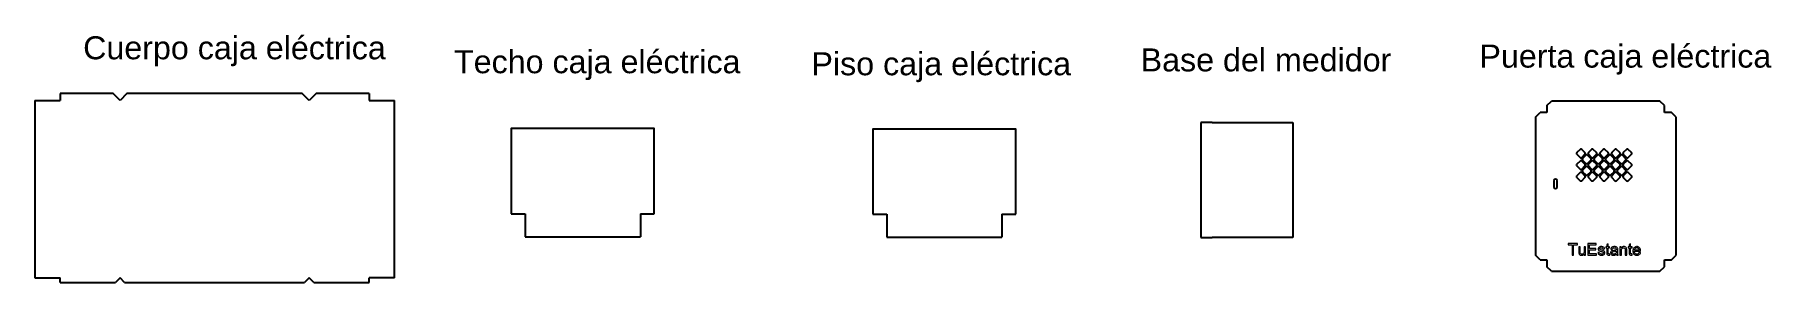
# Model space of a CAD drawing. Header units: millimetres. Extents: x 678 to 4443, y 1308 to 1846.
import ezdxf

# ---------------------------------------------------------------- set-up
doc = ezdxf.new("R2010")
doc.units = ezdxf.units.MM
doc.styles.get("Standard").update_dxf_attribs({"font": 'arial.ttf'})

# ---------------------------------------------------------------- blocks, each defined once
blk = doc.blocks.new('*U1')
at = {"color": 0}
blk.add_lwpolyline([(1.8, -8.8), (8.8, -1.8, 0.414214), (8.8, 1.8), (1.8, 8.8, 0.414214), (-1.8, 8.8), (-8.8, 1.8, 0.414214), (-8.8, -1.8), (-1.8, -8.8, 0.414214)], format="xyb", close=True, dxfattribs=at)
blk = doc.blocks.new('*U2')
at = {"color": 0, "linetype": 'ByBlock', "lineweight": -2, "transparency": 16777216}
for p in [(0, 50.4264), (25.2132, 50.4264), (50.4264, 50.4264), (75.6396, 50.4264), (100.8528, 50.4264), (0, 25.2132), (0, 0), (25.2132, 25.2132), (25.2132, 0), (50.4264, 25.2132), (50.4264, 0), (75.6396, 25.2132), (75.6396, 0), (100.8528, 25.2132), (100.8528, 0)]:
    blk.add_blockref('*U1', p, dxfattribs=at)
blk = doc.blocks.new('*U3')
at = {"color": 0}
blk.add_lwpolyline([(1.8, -8.8), (8.8, -1.8, 0.414214), (8.8, 1.8), (1.8, 8.8, 0.414214), (-1.8, 8.8), (-8.8, 1.8, 0.414214), (-8.8, -1.8), (-1.8, -8.8, 0.414214)], format="xyb", close=True, dxfattribs=at)
blk = doc.blocks.new('*U4')
at = {"color": 0, "linetype": 'ByBlock', "lineweight": -2, "transparency": 16777216}
for p in [(0, 25.2132), (0, 0), (25.2132, 25.2132), (25.2132, 0), (50.4264, 25.2132), (50.4264, 0), (75.6396, 25.2132), (75.6396, 0)]:
    blk.add_blockref('*U3', p, dxfattribs=at)

msp = doc.modelspace()

# ---------------------------------------------------------------- linework, layer by layer
for p, q in [((677.7, 1702.8), (732.7, 1702.8)), ((732.7, 1717.8), (732.7, 1702.8)), ((862.7, 1702.8), (847.7, 1717.8)), ((877.7, 1717.8), (862.7, 1702.8)), ((1272.7, 1702.8), (1257.7, 1717.8)), ((1287.7, 1717.8), (1272.7, 1702.8)), ((1402.7, 1717.8), (1402.7, 1702.8)), ((1402.7, 1702.8), (1457.7, 1702.8)), ((3956.5, 1691.8), (3966.5, 1701.8)), ((4211.5, 1691.8), (4201.5, 1701.8)), ((3931.5, 1666.8), (3941.5, 1676.8)), ((3956.5, 1676.8), (3941.5, 1676.8)), ((3956.5, 1691.8), (3956.5, 1676.8)), ((4211.5, 1676.8), (4211.5, 1691.8)), ((4226.5, 1676.8), (4211.5, 1676.8)), ((4236.5, 1666.8), (4226.5, 1676.8)), ((3215.7, 1655.5), (3205.7, 1655.5)), ((3205.7, 1655.5), (3205.7, 1405.5)), ((3230.7, 1655.5), (3215.7, 1655.5)), ((3230.7, 1655.5), (3380.7, 1655.5)), ((3380.7, 1655.5), (3395.7, 1655.5)), ((3395.7, 1655.5), (3405.7, 1655.5)), ((3405.7, 1655.5), (3405.7, 1405.5)), ((1711, 1456.9), (1741, 1456.9)), ((1741, 1456.9), (1741, 1406.9)), ((1991, 1456.9), (1991, 1406.9)), ((1991, 1456.9), (2021, 1456.9)), ((2494.9, 1456), (2524.9, 1456)), ((2524.9, 1456), (2524.9, 1406)), ((2774.9, 1456), (2774.9, 1406)), ((2774.9, 1456), (2804.9, 1456)), ((3205.7, 1405.5), (3215.7, 1405.5)), ((3215.7, 1405.5), (3230.7, 1405.5)), ((3380.7, 1405.5), (3230.7, 1405.5)), ((3395.7, 1405.5), (3380.7, 1405.5)), ((3405.7, 1405.5), (3395.7, 1405.5)), ((3941.5, 1356.8), (3931.5, 1366.8)), ((3941.5, 1356.8), (3956.5, 1356.8)), ((3956.5, 1356.8), (3956.5, 1341.8)), ((4211.5, 1341.8), (4211.5, 1356.8)), ((4211.5, 1356.8), (4226.5, 1356.8)), ((4226.5, 1356.8), (4236.5, 1366.8)), ((677.7, 1317.8), (732.7, 1317.8)), ((732.7, 1307.8), (732.7, 1317.8)), ((732.7, 1307.8), (732.7, 1317.8)), ((862.7, 1317.8), (852.7, 1307.8)), ((872.7, 1307.8), (862.7, 1317.8)), ((1272.7, 1317.8), (1262.7, 1307.8)), ((1282.7, 1307.8), (1272.7, 1317.8)), ((1402.7, 1307.8), (1402.7, 1317.8)), ((1457.7, 1317.8), (1402.7, 1317.8)), ((3966.5, 1331.8), (3956.5, 1341.8)), ((4201.5, 1331.8), (4211.5, 1341.8))]:
    msp.add_line(p, q)
at = {"lineweight": 0}
for p, q in [((4097.6, 1372), (4094.3, 1372)), ((4097.9, 1370.5), (4094.5, 1370.5)), ((4101, 1374.8), (4101, 1377.4)), ((4103, 1375.1), (4103, 1377.6)), ((4150.7, 1382.9), (4150.7, 1385.5)), ((4152.2, 1382.9), (4152.2, 1385.5))]:
    msp.add_line(p, q, dxfattribs=at)
for points in [[(677.7, 1702.8), (677.7, 1317.8)], [(847.7, 1717.8), (732.7, 1717.8)], [(1257.7, 1717.8), (877.7, 1717.8)], [(1402.7, 1717.8), (1287.7, 1717.8)], [(1457.7, 1317.8), (1457.7, 1702.8)], [(4201.5, 1701.8), (3966.5, 1701.8)], [(3931.5, 1666.8), (3931.5, 1366.8)], [(4236.5, 1366.8), (4236.5, 1666.8)], [(2021, 1456.9), (2021, 1641.9), (1711, 1641.9), (1711, 1456.9)], [(2804.9, 1456), (2804.9, 1641), (2494.9, 1641), (2494.9, 1456)], [(3971.5, 1529.3), (3971.5, 1514.3)], [(3978.5, 1514.3), (3978.5, 1529.3)], [(1741, 1406.9), (1991, 1406.9)], [(2524.9, 1406), (2774.9, 1406)], [(3966.5, 1331.8), (4201.5, 1331.8)], [(732.7, 1307.8), (852.7, 1307.8)], [(872.7, 1307.8), (1262.7, 1307.8)], [(1282.7, 1307.8), (1402.7, 1307.8)]]:
    msp.add_lwpolyline(points)
for points in [[(4022.5, 1392), (4002.7, 1392), (4002.7, 1389), (4011, 1389), (4011, 1367), (4014.3, 1367), (4014.3, 1389), (4022.5, 1389)], [(4063.5, 1392), (4045.4, 1392), (4045.4, 1367), (4064, 1367), (4064, 1369.9), (4048.7, 1369.9), (4048.7, 1378.4), (4062.5, 1378.4), (4062.5, 1381.4), (4048.7, 1381.4), (4048.7, 1389), (4063.5, 1389)]]:
    msp.add_lwpolyline(points, close=True, dxfattribs=at)
for points in [[(4028.5, 1385.1), (4025.5, 1385.1), (4025.5, 1373.9), (4025.5, 1373.9), (4025.5, 1372.2), (4025.7, 1371), (4026, 1369.9), (4026.6, 1368.8)], [(4026.6, 1368.8), (4027.4, 1368), (4028.7, 1367.2), (4028.9, 1367.1), (4030.2, 1366.7), (4031.7, 1366.6), (4033, 1366.7), (4034.3, 1367.1), (4035.4, 1367.7), (4036.5, 1368.5), (4037.4, 1369.7)], [(4032.3, 1369.2), (4031.2, 1369.4), (4030, 1369.9), (4029.3, 1370.5), (4028.7, 1371.8), (4028.7, 1372), (4028.6, 1373.2), (4028.5, 1375.1), (4028.5, 1385.1)], [(4034.9, 1369.9), (4033.7, 1369.4), (4032.3, 1369.2)], [(4040.1, 1385.1), (4037.1, 1385.1), (4037.1, 1375.4), (4037.1, 1374.5), (4036.9, 1373), (4036.6, 1371.9), (4036, 1370.8), (4034.9, 1369.9)], [(4037.4, 1369.7), (4037.4, 1367), (4040.1, 1367), (4040.1, 1385.1)], [(4070, 1372.9), (4067, 1372.4), (4067.2, 1371.5), (4067.7, 1370.1), (4068.4, 1369)], [(4074.2, 1385.5), (4072.9, 1385.4), (4071.5, 1385.2), (4070.8, 1384.9), (4069.6, 1384.3), (4068.9, 1383.7), (4068.1, 1382.5), (4067.7, 1381.7), (4067.5, 1380.3), (4067.7, 1379.2), (4068.2, 1377.9), (4069, 1376.9), (4070.2, 1376.2), (4070.5, 1376), (4071.6, 1375.6), (4073, 1375.1), (4074.8, 1374.7), (4075.5, 1374.5), (4077.1, 1374), (4078, 1373.6), (4078.4, 1373.2), (4078.9, 1372), (4078.7, 1371.1), (4077.9, 1370), (4077.5, 1369.7), (4076.3, 1369.3), (4074.7, 1369.1)], [(4068.4, 1369), (4069.4, 1368), (4069.4, 1368), (4070.4, 1367.4), (4071.7, 1366.9), (4073.1, 1366.7), (4074.7, 1366.6), (4075.9, 1366.6), (4077.3, 1366.9), (4078.6, 1367.3), (4079.1, 1367.6), (4080.3, 1368.4), (4081.1, 1369.4), (4081.3, 1369.6), (4081.9, 1370.9), (4082, 1372.3), (4081.9, 1373.7), (4081.3, 1374.9), (4080.5, 1375.8), (4079.3, 1376.6), (4079, 1376.7), (4077.9, 1377), (4076.5, 1377.5), (4074.7, 1378), (4072.9, 1378.5), (4072, 1378.8), (4072, 1378.8), (4070.8, 1379.6), (4070.5, 1380.6), (4070.5, 1381.2), (4071.4, 1382.3), (4071.6, 1382.4), (4072.7, 1382.8), (4074.4, 1383)], [(4074.7, 1369.1), (4074, 1369.2), (4072.6, 1369.5), (4071.5, 1370.1), (4071.2, 1370.4), (4070.4, 1371.4), (4070, 1372.9)], [(4080.3, 1383.2), (4080.2, 1383.3), (4079.3, 1384.2), (4077.9, 1384.9), (4077.1, 1385.2), (4075.7, 1385.4), (4074.2, 1385.5)], [(4074.4, 1383), (4074.6, 1383), (4076, 1382.8), (4077.2, 1382.2), (4077.9, 1381.4), (4078.4, 1380), (4081.3, 1380.4), (4081.3, 1380.6), (4080.9, 1382.1), (4080.3, 1383.2)], [(4074.4, 1383), (4074.6, 1383), (4076, 1382.8), (4077.2, 1382.2), (4077.9, 1381.4), (4078.4, 1380), (4081.3, 1380.4), (4081.3, 1380.6), (4080.9, 1382.1), (4080.3, 1383.2)], [(4089.3, 1391.4), (4086.2, 1389.6), (4086.2, 1385.1), (4084, 1385.1), (4084, 1382.7), (4086.2, 1382.7), (4086.2, 1372.3), (4086.3, 1371.2), (4086.4, 1369.6), (4086.6, 1368.7)], [(4086.6, 1368.7), (4086.9, 1368.2), (4087.9, 1367.3), (4088.9, 1366.9), (4090.5, 1366.7), (4091.3, 1366.8), (4092.8, 1367), (4092.4, 1369.7)], [(4091, 1369.6), (4090, 1369.8), (4089.5, 1370.4), (4089.4, 1370.6), (4089.3, 1372.1), (4089.3, 1382.7), (4092.4, 1382.7), (4092.4, 1385.1), (4089.3, 1385.1), (4089.3, 1391.4)], [(4092.4, 1369.7), (4091, 1369.6)], [(4097.8, 1376.6), (4096.5, 1376), (4095.8, 1375.3), (4095, 1374.2), (4094.5, 1373.2), (4094.4, 1372)], [(4094.5, 1370.5), (4094.5, 1370.3), (4095.1, 1369.1), (4095.9, 1368), (4096.4, 1367.7), (4097.6, 1367.1), (4098.9, 1366.7), (4100.5, 1366.6), (4101.2, 1366.6), (4102.6, 1366.8), (4103.9, 1367.2), (4104.8, 1367.6), (4105.9, 1368.3)], [(4096.2, 1383.1), (4095.9, 1382.6), (4095.3, 1381.4), (4094.9, 1379.9), (4097.9, 1379.5), (4098, 1379.9), (4098.6, 1381.3), (4099.4, 1382.2), (4099.7, 1382.4), (4100.9, 1382.8), (4102.6, 1383)], [(4103, 1385.5), (4101.6, 1385.5), (4100.2, 1385.2), (4098.9, 1384.9), (4098.4, 1384.7), (4097.2, 1384), (4096.2, 1383.1)], [(4097.6, 1372), (4098, 1373.3), (4098.1, 1373.5), (4099.2, 1374.3), (4100.3, 1374.6), (4101, 1374.8)], [(4101, 1377.4), (4099.9, 1377.2), (4098.7, 1377), (4097.8, 1376.6)], [(4101.2, 1369), (4101.1, 1369), (4099.6, 1369.2), (4098.5, 1369.8), (4097.9, 1370.5)], [(4104, 1369.6), (4102.7, 1369.1), (4101.2, 1369)], [(4102.6, 1383), (4103.7, 1382.9), (4105, 1382.6), (4106.1, 1381.9), (4106.1, 1381.9), (4106.7, 1380.9), (4106.9, 1379.3), (4106.9, 1378.5), (4106, 1378.2), (4104.7, 1377.9), (4103.2, 1377.7), (4103, 1377.6)], [(4107.2, 1369.2), (4107.3, 1368.3), (4107.8, 1367), (4111, 1367), (4110.6, 1367.8), (4110.2, 1369.2), (4110.2, 1369.8), (4110.1, 1370.9), (4110, 1372.5), (4110, 1374.6), (4110, 1378.7), (4110, 1380.4), (4109.9, 1381.5), (4109.6, 1382.4), (4108.9, 1383.6), (4108.2, 1384.3), (4106.8, 1385), (4106, 1385.2), (4104.6, 1385.4), (4103, 1385.5)], [(4103, 1375.1), (4104.6, 1375.4), (4105.9, 1375.7), (4106.9, 1376.1)], [(4106.9, 1376.1), (4106.9, 1375), (4106.9, 1374.6), (4106.8, 1373), (4106.4, 1371.9), (4106.4, 1371.7), (4105.6, 1370.6), (4104.4, 1369.8), (4104, 1369.6)], [(4105.9, 1368.3), (4107.2, 1369.2)], [(4117.6, 1385.1), (4114.8, 1385.1), (4114.8, 1367), (4117.9, 1367), (4117.9, 1376.9), (4117.9, 1378.1), (4118.2, 1379.6), (4118.6, 1380.8), (4119.3, 1381.6), (4120, 1382.1)], [(4123.3, 1385.5), (4121.9, 1385.4), (4120.6, 1385.1), (4119.4, 1384.5), (4118.4, 1383.6), (4117.6, 1382.5)], [(4117.6, 1382.5), (4117.6, 1385.1)], [(4120, 1382.1), (4121.2, 1382.7), (4122.7, 1382.9)], [(4122.7, 1382.9), (4123.5, 1382.8), (4124.8, 1382.3), (4125.3, 1382), (4126.1, 1380.8), (4126.1, 1380.8), (4126.3, 1379.7), (4126.4, 1378), (4126.4, 1367), (4129.5, 1367), (4129.5, 1378.1), (4129.5, 1378.3), (4129.4, 1380), (4129.3, 1381.1), (4129, 1382.2), (4128.4, 1383.4)], [(4122.7, 1382.9), (4123.5, 1382.8), (4124.8, 1382.3), (4125.3, 1382), (4126.1, 1380.8), (4126.1, 1380.8), (4126.3, 1379.7), (4126.4, 1378), (4126.4, 1367), (4129.5, 1367), (4129.5, 1378.1), (4129.5, 1378.3), (4129.4, 1380), (4129.3, 1381.1), (4129, 1382.2), (4128.4, 1383.4)], [(4128.4, 1383.4), (4127.6, 1384.2), (4126.3, 1384.9), (4126.1, 1385), (4124.8, 1385.4), (4123.3, 1385.5)], [(4137.8, 1391.4), (4134.8, 1389.6), (4134.8, 1385.1), (4132.5, 1385.1), (4132.5, 1382.7), (4134.8, 1382.7), (4134.8, 1372.3), (4134.8, 1371.2), (4134.9, 1369.6), (4135.1, 1368.7)], [(4135.1, 1368.7), (4135.4, 1368.2), (4136.4, 1367.3), (4137.5, 1366.9), (4139, 1366.7), (4139.9, 1366.8), (4141.3, 1367), (4140.9, 1369.7)], [(4139.5, 1369.6), (4138.5, 1369.8), (4138, 1370.4), (4137.9, 1370.6), (4137.8, 1372.1), (4137.8, 1382.7), (4140.9, 1382.7), (4140.9, 1385.1), (4137.8, 1385.1), (4137.8, 1391.4)], [(4140.9, 1369.7), (4139.5, 1369.6)], [(4145.2, 1383), (4144.8, 1382.5), (4144.1, 1381.5), (4143.6, 1380.3), (4143.2, 1379), (4142.9, 1377.5)], [(4142.9, 1377.5), (4142.9, 1375.9), (4142.9, 1375.4), (4143, 1373.8), (4143.3, 1372.4), (4143.8, 1371.2), (4144.4, 1370), (4145.2, 1369)], [(4150.7, 1385.5), (4150, 1385.4), (4148.6, 1385.1), (4147.4, 1384.6), (4146.2, 1383.9), (4145.2, 1383)], [(4145.2, 1369), (4146.2, 1368.2), (4147.3, 1367.5), (4148.6, 1367), (4150, 1366.7), (4151.5, 1366.6), (4152.9, 1366.7), (4154.3, 1367), (4155.6, 1367.4), (4156.7, 1368.1), (4157.4, 1368.8), (4158.3, 1369.8), (4159, 1371), (4159.4, 1372.4), (4156.3, 1372.8)], [(4151.5, 1369.1), (4151.5, 1369.1), (4150.1, 1369.3), (4148.8, 1369.8), (4147.7, 1370.7), (4147.3, 1371.2), (4146.7, 1372.3), (4146.2, 1373.7), (4146, 1375.3), (4159.5, 1375.3), (4159.6, 1376.1), (4159.5, 1376.7), (4159.4, 1378.2), (4159.1, 1379.7), (4158.6, 1380.9), (4158, 1382.1), (4157.2, 1383), (4156.5, 1383.8), (4155.4, 1384.5), (4154.1, 1385.1), (4152.8, 1385.4), (4152.2, 1385.5)], [(4146.2, 1377.8), (4146.2, 1377.8), (4146.5, 1379.3), (4147, 1380.5), (4147.8, 1381.6), (4148.7, 1382.3), (4149.9, 1382.8), (4150.7, 1382.9)], [(4152.2, 1382.9), (4152.9, 1382.8), (4154.1, 1382.2), (4155.2, 1381.2), (4155.6, 1380.6), (4156, 1379.4), (4156.3, 1377.8), (4146.2, 1377.8)], [(4156.3, 1372.8), (4156, 1372.2), (4155.3, 1370.9), (4154.4, 1370), (4154.2, 1369.9), (4152.9, 1369.3), (4151.5, 1369.1)]]:
    msp.add_lwpolyline(points, dxfattribs=at)
for centre, start, end in [((3975, 1528.2), 17.3015, 162.6985), ((3975, 1515.4), 197.3015, 342.6985)]:
    msp.add_arc(centre, 3.67, start, end)

# ---------------------------------------------------------------- block references
for name, p in [('*U2', (4030, 1537.4)), ('*U4', (4042.7, 1550))]:
    msp.add_blockref(name, p)

# ---------------------------------------------------------------- texts
at = {"char_height": 50, "attachment_point": 1}
for s, width, insert in [('Cuerpo caja eléctrica', 671.441, (782.7, 1842.5)), ('Techo caja eléctrica', 712.448, (1586.8, 1812.2)), ('Piso caja eléctrica', 712.448, (2361.8, 1807.8)), ('Base del medidor', 712.448, (3075.5, 1816.2)), ('Puerta caja eléctrica', 712.448, (3810.1, 1824.4))]:
    msp.add_mtext_dynamic_manual_height_columns(s, width=width, gutter_width=12.5, heights=[0], dxfattribs=dict(at, insert=insert))

doc.saveas('drawing.dxf')
